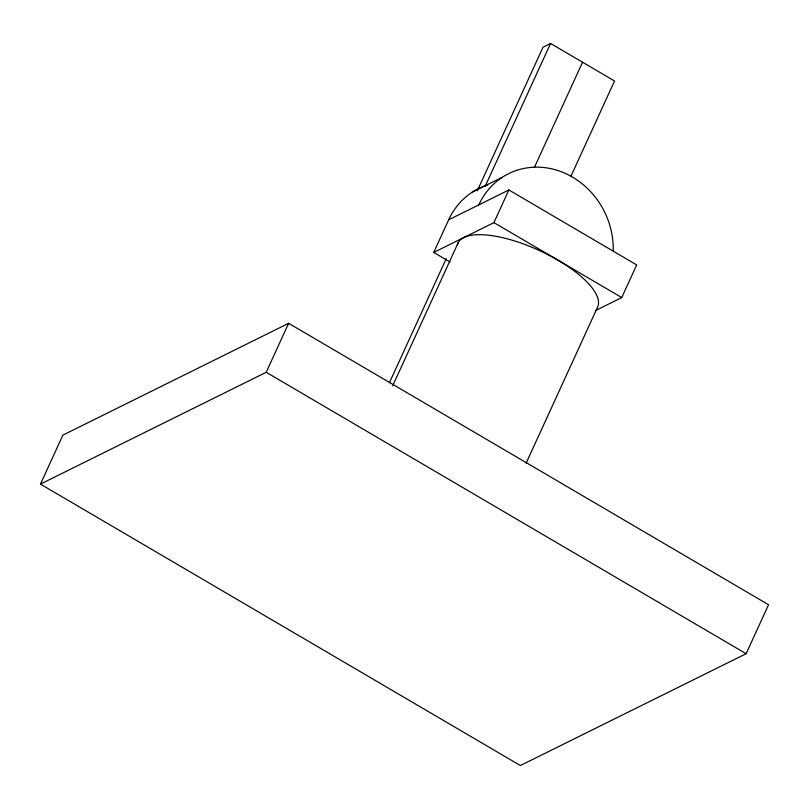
<?xml version="1.0" encoding="UTF-8"?>
<svg xmlns="http://www.w3.org/2000/svg" width="809" height="809" viewBox="0 0 809 809"><rect width="100%" height="100%" fill="white"/><g stroke="black" fill="none" stroke-linecap="round" stroke-linejoin="round"><path stroke-width="1.21" d="M40.45 484.106L62.869 435.131L288.631 323.307L768.55 604.738L746.131 653.712L520.369 765.536L40.45 484.106L266.212 372.282L288.631 323.307M450.006 261.985L433.735 252.448L448.682 219.795A76.673 68.947 63.6 0 1 487.372 185.008M389.432 382.697L446.244 258.607M477.28 190.813L543.041 47.195L550.565 43.464L614.547 80.991L570.891 176.352M392.658 385.873L458.228 242.67M485.329 185.939L550.565 43.464M433.735 252.448L493.935 222.627L508.881 189.973L636.693 264.927L621.747 297.57L595.525 310.565M534.385 167.433L582.561 62.222M526.093 463.254L597.426 307.44A76.774 27.142 24.6 0 0 537.297 249.556A76.774 27.142 24.6 0 0 457.398 244.894M472.173 192.208L502.278 177.292M448.682 219.795L508.881 189.973M493.935 222.627L621.747 297.57M266.212 372.282L746.131 653.712M478.786 204.879A76.673 68.947 63.6 0 1 558.948 170.891A76.673 68.947 63.6 0 1 613.202 250.79"/></g></svg>
